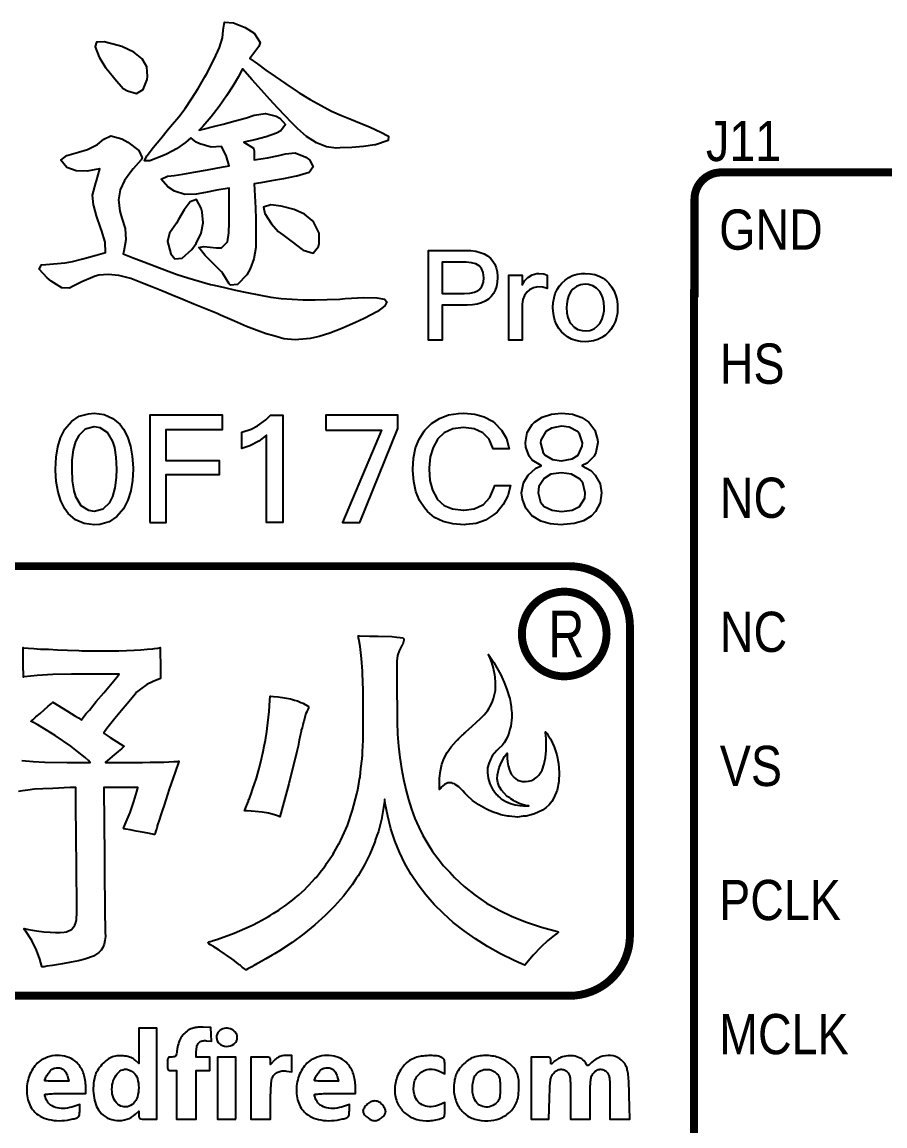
# Model space of a CAD drawing. Extents: x -25 to 204, y -24 to 158.
# Drawn here: x 150.91 to 167.26, y 44.08 to 64.99 of the extents above; entities that cross this region are included whole.
import ezdxf

# ---------------------------------------------------------------- set-up
doc = ezdxf.new("R2010")
doc.units = 0
doc.layers.add('BG_SILKSCREEN_TOP', color=7, linetype='CONTINUOUS')
doc.layers.add('RD_SILKSCREEN_TOP', color=7, linetype='CONTINUOUS')

msp = doc.modelspace()

# ---------------------------------------------------------------- linework, layer by layer
at = {"layer": 'BG_SILKSCREEN_TOP'}
for points in [[(154.914905, 64.978991), (155.13939, 64.88811), (155.306497, 64.782395), (155.310103, 64.780693), (155.423387, 64.604392), (155.395397, 64.526389), (155.263799, 64.350113), (155.226512, 64.3001), (155.367711, 64.196189), (155.527197, 64.081203), (155.707105, 63.956895), (155.905708, 63.819507), (156.122599, 63.672999), (156.157905, 63.650901), (156.37129, 63.522911), (156.575303, 63.407798), (156.773905, 63.30569), (156.964888, 63.218593), (157.148505, 63.1444), (157.230293, 63.112904), (157.504892, 62.997791), (157.707101, 62.905107), (157.840705, 62.836298), (157.849799, 62.830989), (157.844211, 62.747398), (157.606695, 62.663807), (157.595595, 62.662105), (157.376901, 62.632311), (157.157903, 62.613794), (156.939005, 62.606403), (156.862805, 62.604396), (156.675607, 62.628501), (156.488105, 62.700891), (156.300703, 62.819788), (156.128212, 62.971909), (156.017011, 63.084989), (155.892805, 63.214809), (155.757093, 63.361291), (155.607004, 63.522911), (155.443707, 63.700889), (155.269209, 63.895707), (155.085491, 64.101701), (155.005811, 63.945795), (154.90571, 63.775107), (154.785111, 63.591389), (154.642312, 63.393091), (154.491893, 63.198197), (154.33421, 63.010796), (154.267408, 62.943994), (154.341805, 62.962511), (154.560499, 63.018187), (154.718309, 63.057303), (154.950211, 63.118492), (155.159989, 63.177699), (155.310103, 63.225909), (155.521711, 63.257405), (155.723793, 63.207392), (155.790595, 63.170308), (155.903701, 63.049709), (155.812693, 62.929287), (155.732988, 62.888393), (155.534589, 62.817807), (155.323007, 62.760403), (155.113507, 62.717705), (155.297099, 62.604396), (155.310103, 62.548795), (155.310103, 62.378107), (155.560497, 62.420805), (155.772104, 62.461597), (155.903701, 62.491391), (156.083787, 62.511711), (156.284193, 62.428399), (156.354501, 62.378107), (156.426891, 62.24651), (156.347211, 62.142599), (156.115309, 62.070209), (156.100501, 62.068507), (155.861004, 62.023803), (155.6385, 61.983112), (155.434513, 61.947806), (155.310103, 61.927511), (155.323007, 61.695609), (155.330703, 61.470997), (155.336011, 61.253903), (155.337993, 61.040493), (155.339796, 60.966299), (155.337993, 60.719691), (155.302712, 60.502495), (155.234107, 60.313291), (155.169108, 60.203791), (154.992807, 60.018397), (154.861311, 60.005493), (154.831491, 60.033205), (154.710892, 60.227997), (154.690597, 60.259493), (154.569897, 60.380093), (154.378889, 60.571405), (154.259991, 60.721494), (154.350999, 60.740011), (154.595805, 60.715906), (154.690597, 60.712401), (154.803602, 60.825405), (154.826005, 60.996093), (154.831491, 61.192689), (154.831491, 61.842091), (154.601393, 61.803001), (154.386305, 61.762411), (154.210004, 61.728909), (153.991107, 61.721492), (153.796213, 61.784509), (153.67381, 61.869803), (153.547801, 62.016411), (153.664691, 62.068507), (153.67381, 62.068507), (153.792707, 62.083188), (153.955801, 62.109096), (154.165605, 62.144402), (154.421611, 62.190909), (154.722093, 62.24651), (154.831491, 62.265103), (154.773909, 62.463401), (154.690597, 62.632311), (154.490191, 62.621211), (154.280591, 62.682399), (154.210004, 62.717705), (154.109903, 62.795709), (154.00401, 62.706504), (153.833297, 62.587911), (153.659103, 62.495201), (153.590498, 62.463401), (153.332409, 62.363401), (153.226795, 62.361597), (153.271195, 62.456111), (153.278789, 62.463401), (153.401293, 62.617604), (153.536599, 62.786311), (153.685011, 62.968099), (153.759205, 63.057303), (153.878001, 63.196191), (153.998397, 63.353899), (154.120799, 63.534011), (154.24531, 63.73241), (154.371294, 63.953111), (154.408607, 64.018211), (154.551405, 64.287095), (154.651507, 64.511707), (154.707107, 64.691489), (154.718309, 64.828903), (154.718309, 64.836294), (154.746198, 64.990193)], [(152.291796, 64.526389), (152.293599, 64.520801), (152.369799, 64.326008), (152.488392, 64.131393), (152.532791, 64.077596), (152.670307, 63.916103), (152.82799, 63.734188), (152.907695, 63.686207), (153.080212, 63.6397), (153.204393, 63.713893), (153.278789, 63.904901), (153.288009, 63.962509), (153.271195, 64.140588), (153.184098, 64.292709), (153.026389, 64.422503), (152.799999, 64.526389), (152.731495, 64.548791), (152.464287, 64.619099), (152.317704, 64.611809)], [(152.364211, 60.194698), (152.291796, 60.174403), (152.044908, 60.066707), (151.865101, 59.979611), (151.811203, 59.949791), (151.662892, 59.959011), (151.462511, 60.083395), (151.388293, 60.146413), (151.234394, 60.311513), (151.277091, 60.393097), (151.360403, 60.400692), (151.727891, 60.428403), (151.866905, 60.456293), (152.063704, 60.504603), (152.315901, 60.576689), (152.488392, 60.627006), (152.484607, 60.823602), (152.418009, 61.046106), (152.404801, 61.079609), (152.317704, 61.317099), (152.267691, 61.506405), (152.263907, 61.530509), (152.247295, 61.714101), (152.304801, 61.946003), (152.319507, 61.983112), (152.382703, 62.207394), (152.375387, 62.209401), (152.143511, 62.162893), (151.933707, 62.172291), (151.755602, 62.237112), (151.642597, 62.372697), (151.755602, 62.463401), (151.981891, 62.524589), (152.150801, 62.57671), (152.340107, 62.673205), (152.460706, 62.775109), (152.592303, 62.832691), (152.801803, 62.777091), (152.911302, 62.717705), (153.124687, 62.558193), (153.182295, 62.419001), (153.165607, 62.378107), (153.015188, 62.213007), (152.969011, 62.1538), (152.852095, 61.992307), (152.770307, 61.814202), (152.735001, 61.623194), (152.761188, 61.405999), (152.799999, 61.276205), (152.862991, 61.077602), (152.876199, 60.868103), (152.840893, 60.649104), (152.82799, 60.599091), (153.017195, 60.526701), (153.219404, 60.448698), (153.430707, 60.368891), (153.646099, 60.287408), (153.846301, 60.211487), (154.052295, 60.142603), (154.263903, 60.079611), (154.4828, 60.022207), (154.549602, 60.005493), (154.746198, 59.960993), (154.952192, 59.914511), (155.169108, 59.870111), (155.393593, 59.823604), (155.621711, 59.779205), (155.818307, 59.756802), (156.024301, 59.740013), (156.237711, 59.730894), (156.460393, 59.729091), (156.690289, 59.732697), (156.927804, 59.743797), (157.03169, 59.751189), (157.382489, 59.769807), (157.630901, 59.764193), (157.777409, 59.738311), (157.822113, 59.69381), (157.7848, 59.615807), (157.642103, 59.510193), (157.391608, 59.374811), (157.230293, 59.298611), (156.968698, 59.185607), (156.738599, 59.098205), (156.538193, 59.035188), (156.369512, 58.998104), (156.2989, 58.988706), (156.083787, 58.970189), (155.870402, 58.990713), (155.677387, 59.044307), (155.534589, 59.087004), (155.362097, 59.146389), (155.161691, 59.224393), (154.931593, 59.322691), (154.672005, 59.437803), (154.605203, 59.469299), (154.384502, 59.558403), (154.167307, 59.647303), (153.957807, 59.732697), (153.755598, 59.816213), (153.556995, 59.895994), (153.365987, 59.973997), (153.223011, 60.033205), (152.969011, 60.129699), (152.742595, 60.187307), (152.540487, 60.209405)], [(153.979905, 61.431907), (153.872413, 61.24829), (153.835405, 61.183495), (153.701801, 60.99429), (153.666393, 60.830993), (153.731493, 60.599091), (153.807389, 60.502495), (153.944803, 60.517507), (154.126413, 60.68441), (154.208201, 60.793909), (154.302689, 60.988702), (154.341805, 61.187101), (154.323288, 61.389311), (154.302689, 61.467213), (154.211807, 61.632313), (154.096695, 61.587888)], [(155.508706, 61.361599), (155.6385, 61.170591), (155.762706, 61.022001), (155.851911, 60.957206), (156.024301, 60.82919), (156.213607, 60.68441), (156.237711, 60.667595), (156.425113, 60.614103), (156.523411, 60.740011), (156.5402, 60.795687), (156.538193, 60.99429), (156.439895, 61.192689), (156.406596, 61.231805), (156.263594, 61.348595), (156.066998, 61.437495), (155.818307, 61.502493), (155.621711, 61.526699), (155.484601, 61.485805)], [(159.909307, 60.256395), (159.916393, 60.169806), (159.916393, 60.148495), (159.911491, 60.060611), (159.897293, 59.981313), (159.873696, 59.909202), (159.840397, 59.846007), (159.797801, 59.790609), (159.745705, 59.743111), (159.684009, 59.703995), (159.612813, 59.673007), (159.532295, 59.649411), (159.442201, 59.635111), (159.342607, 59.627999), (158.867094, 59.627999), (158.867094, 58.966405), (158.608801, 58.966405), (158.608801, 60.664598), (159.310603, 60.664598), (159.413702, 60.660788), (159.507199, 60.647809), (159.591502, 60.627793), (159.664908, 60.599091), (159.730389, 60.562211), (159.784491, 60.517303), (159.829805, 60.463709), (159.866609, 60.403511), (159.892492, 60.333407)], [(159.482511, 59.874709), (159.551091, 59.906687), (159.570191, 59.919591), (159.620001, 59.980093), (159.649693, 60.060611), (159.657796, 60.148495), (159.647103, 60.246997), (159.613905, 60.322689), (159.567905, 60.371507), (159.505091, 60.408312), (159.424395, 60.431909), (159.323507, 60.442602), (159.288988, 60.443593), (158.867094, 60.443593), (158.867094, 59.848801), (159.288988, 59.848801), (159.395693, 59.855608)], [(160.479689, 59.879205), (160.429702, 59.812911), (160.397698, 59.734704), (160.384693, 59.643493), (160.383499, 59.618397), (160.383499, 58.966405), (160.131989, 58.966405), (160.131989, 60.195993), (160.383499, 60.195993), (160.383499, 60.011107), (160.432191, 60.090609), (160.491399, 60.152001), (160.503387, 60.160687), (160.576997, 60.205391), (160.661096, 60.226702), (160.702498, 60.228988), (160.797494, 60.21959), (160.861502, 60.198305), (160.861502, 59.946007), (160.774888, 59.966098), (160.684693, 59.972702), (160.683702, 59.972702), (160.600593, 59.959011), (160.523707, 59.9186)], [(162.155911, 59.823604), (162.178695, 59.739505), (162.190405, 59.649411), (162.193199, 59.580501), (162.188398, 59.484489), (162.172904, 59.394598), (162.147809, 59.311311), (162.111207, 59.235594), (162.065995, 59.164195), (162.029089, 59.121802), (161.965107, 59.061299), (161.896603, 59.012607), (161.81959, 58.975803), (161.737497, 58.951089), (161.649893, 58.936611), (161.581109, 58.933309), (161.487612, 58.938897), (161.400693, 58.956702), (161.320201, 58.985404), (161.245499, 59.02579), (161.178011, 59.07659), (161.131809, 59.121802), (161.079688, 59.187105), (161.036991, 59.260511), (161.004809, 59.338693), (160.982406, 59.424087), (160.970189, 59.515502), (160.968207, 59.580501), (160.973008, 59.675293), (160.988197, 59.765413), (161.013089, 59.848801), (161.0487, 59.925712), (161.094903, 59.995587), (161.133993, 60.044101), (161.196807, 60.103791), (161.265895, 60.15101), (161.341587, 60.187789), (161.424391, 60.212503), (161.513799, 60.226702), (161.581109, 60.228988), (161.67481, 60.223095), (161.762694, 60.206611), (161.843212, 60.177909), (161.917609, 60.137802), (161.984207, 60.087002), (162.026905, 60.044101), (162.080194, 59.976512), (162.122891, 59.902903)], [(161.81451, 59.233105), (161.853601, 59.278012), (161.894012, 59.350707), (161.922511, 59.431199), (161.936913, 59.522589), (161.939199, 59.580501), (161.932112, 59.677808), (161.913087, 59.765413), (161.881109, 59.842705), (161.853601, 59.88431), (161.794393, 59.949309), (161.723299, 59.992997), (161.64179, 60.018193), (161.581109, 60.022994), (161.491193, 60.012301), (161.412911, 59.981313), (161.347404, 59.930309), (161.309609, 59.88431), (161.270391, 59.815197), (161.24301, 59.734704), (161.229294, 59.643493), (161.2265, 59.580501), (161.233612, 59.481009), (161.252687, 59.394598), (161.284691, 59.317407), (161.309609, 59.278012), (161.368994, 59.212988), (161.438793, 59.168995), (161.520911, 59.145399), (161.581109, 59.140598), (161.668993, 59.149996), (161.746895, 59.181009)], [(151.721591, 55.771491), (151.647093, 55.919903), (151.592788, 56.088001), (151.558193, 56.285892), (151.543309, 56.503595), (151.543309, 56.523407), (151.553189, 56.745911), (151.587987, 56.943803), (151.637213, 57.117005), (151.716511, 57.265291), (151.721591, 57.280302), (151.84501, 57.423812), (151.9936, 57.522593), (152.171705, 57.572097), (152.275489, 57.582105), (152.468301, 57.557187), (152.631597, 57.482994), (152.770307, 57.364401), (152.834594, 57.280302), (152.908787, 57.131991), (152.963093, 56.958713), (152.997687, 56.765698), (153.012597, 56.547995), (153.012597, 56.523407), (153.002691, 56.305704), (152.968198, 56.107813), (152.913588, 55.93461), (152.839395, 55.781397), (152.834594, 55.771491), (152.705791, 55.623003), (152.557505, 55.524095), (152.384303, 55.474591), (152.275489, 55.46471), (152.087605, 55.489297), (151.924309, 55.563795), (151.785803, 55.682388)], [(153.329107, 55.509211), (153.64079, 55.509211), (153.64079, 56.419496), (154.650211, 56.419496), (154.650211, 56.681599), (153.64079, 56.681599), (153.64079, 57.275197), (154.709393, 57.275197), (154.709393, 57.542405), (153.329107, 57.542405)], [(155.367507, 57.339713), (155.530499, 57.458407), (155.614599, 57.542405), (155.852089, 57.542405), (155.852089, 55.509211), (155.540507, 55.509211), (155.540507, 57.16651), (155.396895, 57.052693), (155.223997, 56.963589), (155.075407, 56.914288), (155.075407, 57.220891), (155.24861, 57.280302)], [(156.66339, 57.26049), (157.717211, 57.26049), (156.980103, 55.509211), (157.306493, 55.509211), (158.028894, 57.290208), (158.028894, 57.542405), (156.66339, 57.542405)], [(158.909512, 57.211011), (158.780709, 57.087287), (158.780709, 57.082411), (158.696711, 56.933795), (158.642304, 56.755792), (158.622492, 56.543194), (158.622492, 56.523407), (158.637199, 56.305704), (158.686805, 56.122595), (158.766002, 55.969408), (158.775908, 55.954397), (158.904407, 55.835804), (159.067805, 55.766487), (159.275501, 55.741799), (159.280403, 55.741799), (159.478193, 55.766487), (159.641489, 55.84571), (159.651395, 55.850511), (159.770089, 55.984089), (159.849312, 56.162194), (159.864298, 56.211699), (160.165999, 56.211699), (160.111389, 56.018709), (160.022489, 55.850511), (159.908697, 55.707001), (159.844511, 55.657801), (159.691095, 55.553889), (159.512991, 55.494403), (159.320001, 55.46979), (159.285407, 55.46471), (159.072605, 55.484497), (158.8897, 55.528997), (158.726403, 55.608195), (158.592799, 55.716907), (158.533313, 55.786299), (158.439409, 55.929809), (158.370295, 56.097907), (158.330595, 56.285892), (158.310809, 56.498693), (158.310809, 56.523407), (158.325591, 56.731205), (158.36519, 56.924194), (158.434507, 57.092291), (158.528512, 57.240703), (158.538393, 57.26049), (158.666891, 57.388989), (158.815507, 57.482994), (158.988506, 57.54751), (159.181495, 57.576999), (159.280403, 57.582105), (159.488099, 57.562191), (159.666203, 57.512712), (159.824699, 57.428613), (159.864298, 57.394094), (159.992797, 57.26049), (160.086802, 57.102197), (160.136307, 56.909208), (160.136307, 56.904407), (159.834605, 56.904407), (159.760412, 57.092291), (159.636689, 57.211011), (159.478193, 57.285103), (159.275501, 57.309995), (159.072605, 57.285103)], [(160.452791, 55.781397), (160.388605, 55.949596), (160.373797, 56.073294), (160.408391, 56.261305), (160.497291, 56.40959), (160.640801, 56.538089), (160.744687, 56.582793), (160.744687, 56.587593), (160.576489, 56.691505), (160.517103, 56.765698), (160.452791, 56.938901), (160.44799, 57.028105), (160.477708, 57.215989), (160.576489, 57.369202), (160.616113, 57.408801), (160.764499, 57.507911), (160.937702, 57.562191), (161.130488, 57.582105), (161.338311, 57.562191), (161.516593, 57.502806), (161.649893, 57.408801), (161.76371, 57.26049), (161.813189, 57.082411), (161.818295, 57.028105), (161.783497, 56.834989), (161.749003, 56.765698), (161.615399, 56.637199), (161.521394, 56.587593), (161.521394, 56.582793), (161.684691, 56.498693), (161.76879, 56.40959), (161.862795, 56.246293), (161.887408, 56.073294), (161.862795, 55.885309), (161.773591, 55.722012), (161.694597, 55.632909), (161.546007, 55.544009), (161.373109, 55.489297), (161.165311, 55.46979), (161.130488, 55.46471), (160.91789, 55.484497), (160.739811, 55.534103), (160.5915, 55.623003), (160.571688, 55.632909)], [(152.107392, 57.280302), (151.983694, 57.161405), (151.924309, 57.042812), (151.879808, 56.889396), (151.854891, 56.691505), (151.85009, 56.523407), (151.859996, 56.300903), (151.889689, 56.112689), (151.924309, 56.004003), (152.023293, 55.835804), (152.166599, 55.746599), (152.275489, 55.726813), (152.448793, 55.771491), (152.572212, 55.890211), (152.631597, 56.004003), (152.676098, 56.167299), (152.70099, 56.365089), (152.705791, 56.523407), (152.69591, 56.745911), (152.666395, 56.933795), (152.631597, 57.042812), (152.532791, 57.211011), (152.389307, 57.304889), (152.275489, 57.319901)], [(160.937702, 57.300089), (160.833791, 57.235903), (160.739811, 57.072505), (160.734807, 57.018199), (160.784311, 56.830011), (160.818805, 56.78551), (160.962289, 56.706491), (161.130488, 56.681599), (161.333409, 56.716397), (161.447201, 56.78551), (161.521394, 56.953709), (161.526499, 57.018199), (161.471889, 57.191097), (161.432189, 57.235903), (161.273998, 57.314795), (161.130488, 57.334709)], [(160.927796, 56.424297), (160.799297, 56.345303), (160.700212, 56.191912), (160.685505, 56.073294), (160.729905, 55.895011), (160.799297, 55.815992), (160.952409, 55.741799), (161.130488, 55.716907), (161.333409, 55.746599), (161.471889, 55.815992), (161.570899, 55.974209), (161.580805, 56.073294), (161.536101, 56.261305), (161.471889, 56.340197), (161.318702, 56.429402), (161.130488, 56.453989)], [(158.559195, 48.458095), (158.412205, 48.649611), (158.283097, 48.845495), (158.163006, 49.050194), (158.060593, 49.263808), (157.97149, 49.481994), (157.896103, 49.708791), (157.838089, 49.944807), (157.789093, 50.185091), (157.780203, 50.247601), (157.780203, 50.260809), (157.780203, 50.265305), (157.775707, 50.265305), (157.775707, 50.260809), (157.775707, 50.247601), (157.775707, 50.229795), (157.757901, 50.113895), (157.717998, 49.882603), (157.660111, 49.659997), (157.633391, 49.579809), (157.602199, 49.495202), (157.597602, 49.481994), (157.584394, 49.441887), (157.499812, 49.228197), (157.397399, 49.023499), (157.277308, 48.8188), (157.255007, 48.787609), (157.241697, 48.765206), (157.161509, 48.649611), (157.143704, 48.622991), (156.996892, 48.431399), (156.831995, 48.244506), (156.653992, 48.066503), (156.458209, 47.888398), (156.249091, 47.719209), (156.026612, 47.554591), (155.786099, 47.394393), (155.692602, 47.341003), (155.648203, 47.314409), (155.52801, 47.243009), (155.470098, 47.211996), (155.465805, 47.207399), (155.358795, 47.149512), (155.327604, 47.131707), (155.305506, 47.122791), (155.261107, 47.096197), (155.247594, 47.087307), (155.189707, 47.055989), (155.154097, 47.038311), (155.145207, 47.038311), (155.140711, 47.038311), (155.122905, 47.055989), (155.083002, 47.087307), (155.074112, 47.096197), (155.042895, 47.122791), (155.02509, 47.131707), (155.00731, 47.149512), (154.931593, 47.207399), (154.926995, 47.211996), (154.882596, 47.243009), (154.784806, 47.314409), (154.744699, 47.341003), (154.66441, 47.394393), (154.642312, 47.407805), (154.57551, 47.452305), (154.544293, 47.474403), (154.535403, 47.478899), (154.526488, 47.483497), (154.522195, 47.483497), (154.477491, 47.510192), (154.450796, 47.53229), (154.437588, 47.550095), (154.437588, 47.554591), (154.441906, 47.563507), (154.450796, 47.567799), (154.473097, 47.572397), (154.517598, 47.585909), (154.531111, 47.590202), (154.602205, 47.612605), (154.926995, 47.732696), (155.234107, 47.861703), (155.287701, 47.888398), (155.372308, 47.932797), (155.381198, 47.937395), (155.519095, 48.013112), (155.577007, 48.0441), (155.607995, 48.066503), (155.665907, 48.102012), (155.772891, 48.168789), (155.786099, 48.177704), (155.879495, 48.244506), (155.924199, 48.275697), (155.955213, 48.302393), (156.030905, 48.355809), (156.120109, 48.431399), (156.137889, 48.449205), (156.151097, 48.458095), (156.258006, 48.551592), (156.315893, 48.614101), (156.324808, 48.622991), (156.346906, 48.649611), (156.458209, 48.765206), (156.48051, 48.787609), (156.507205, 48.8188), (156.525011, 48.845495), (156.556202, 48.885297), (156.645102, 48.992307), (156.653992, 49.010087), (156.663111, 49.023499), (156.680891, 49.050194), (156.743095, 49.139094), (156.801109, 49.228197), (156.805401, 49.237113), (156.823207, 49.263808), (156.831995, 49.277295), (156.91231, 49.424107), (156.9212, 49.441887), (156.943603, 49.481994), (156.947895, 49.495202), (157.072609, 49.7713), (157.170399, 50.060606), (157.255007, 50.367692), (157.268393, 50.452299), (157.290491, 50.559005), (157.304003, 50.648108), (157.312893, 50.688189), (157.312893, 50.692609), (157.330597, 50.848311), (157.353, 51.030911), (157.353, 51.057607), (157.357293, 51.093091), (157.36189, 51.173405), (157.366208, 51.275691), (157.375098, 51.386994), (157.375098, 51.569391), (157.375098, 51.573913), (157.375098, 51.582803), (157.375098, 51.587095), (157.375098, 51.591693), (157.375098, 51.604901), (157.375098, 51.609498), (157.375098, 51.618388), (157.375098, 51.622706), (157.375098, 51.645109), (157.375098, 51.68519), (157.375098, 51.729589), (157.375098, 51.738505), (157.375098, 51.845489), (157.370805, 52.103503), (157.370805, 52.130198), (157.370805, 52.148003), (157.370805, 52.170305), (157.370805, 52.197), (157.370805, 52.201597), (157.370805, 52.20589), (157.370805, 52.214805), (157.370805, 52.219403), (157.370805, 52.308303), (157.370805, 52.339494), (157.370805, 52.348409), (157.370805, 52.357299), (157.370805, 52.366189), (157.370805, 52.379397), (157.366208, 52.446199), (157.357293, 52.695602), (157.339513, 52.935911), (157.312893, 53.162987), (157.295088, 53.269591), (157.286198, 53.323007), (157.281601, 53.349906), (157.277308, 53.363089), (157.304003, 53.363089), (157.490897, 53.358796), (157.655489, 53.358796), (157.913807, 53.349906), (158.007304, 53.340991), (158.074106, 53.332101), (158.122899, 53.323007), (158.140705, 53.309799), (158.145201, 53.283104), (158.131789, 53.234107), (158.122899, 53.207412), (158.114009, 53.193899), (158.091911, 53.15839), (158.051805, 53.078405), (158.025109, 52.989201), (158.011597, 52.886889), (158.007304, 52.833499), (158.007304, 52.806905), (158.007304, 52.793392), (158.011597, 52.771294), (158.011597, 52.731187), (158.011597, 52.695602), (158.011597, 52.686712), (158.011597, 52.6288), (158.011597, 52.495196), (158.011597, 52.446199), (158.011597, 52.379397), (158.011597, 52.366189), (158.011597, 52.357299), (158.011597, 52.348409), (158.011597, 52.339494), (158.011597, 52.308303), (158.011597, 52.219403), (158.011597, 52.214805), (158.011597, 52.20589), (158.016194, 52.085697), (158.016194, 52.081201), (158.016194, 52.036701), (158.016194, 52.023493), (158.016194, 52.001191), (158.016194, 51.978789), (158.016194, 51.969899), (158.016194, 51.929995), (158.016194, 51.925499), (158.016194, 51.894207), (158.016194, 51.876503), (158.016194, 51.849807), (158.016194, 51.845489), (158.016194, 51.738505), (158.016194, 51.729589), (158.025109, 51.498195), (158.042889, 51.275691), (158.064987, 51.057607), (158.096204, 50.848311), (158.136311, 50.648108), (158.180811, 50.452299), (158.229808, 50.260809), (158.287695, 50.078411), (158.354293, 49.904599), (158.425591, 49.740109), (158.505703, 49.579809), (158.594806, 49.424107), (158.688303, 49.277295), (158.790589, 49.139094), (158.897295, 49.010087), (159.013093, 48.885297), (159.101993, 48.787609), (159.288988, 48.614101), (159.493991, 48.449205), (159.711898, 48.302393), (159.947889, 48.168789), (160.197013, 48.0441), (160.468589, 47.937395), (160.749005, 47.843897), (161.051697, 47.763709), (161.069503, 47.759391), (161.069503, 47.754794), (161.065007, 47.741611), (161.033993, 47.714891), (161.025103, 47.710293), (161.016188, 47.706001), (160.993811, 47.688195), (160.869097, 47.590202), (160.735797, 47.465488), (160.593303, 47.314409), (160.441894, 47.131707), (160.433004, 47.122791), (160.370799, 47.149512), (160.232598, 47.211996), (159.974509, 47.341003), (159.729703, 47.478899), (159.498309, 47.621393), (159.284695, 47.777095), (159.079895, 47.932797), (158.893002, 48.102012), (158.719291, 48.275697)], [(159.133311, 51.369189), (159.168795, 51.400202), (159.177711, 51.409092), (159.182308, 51.418007), (159.244513, 51.475894), (159.258, 51.489407), (159.284695, 51.511505), (159.284695, 51.516001), (159.293611, 51.524891), (159.306997, 51.533806), (159.311289, 51.538403), (159.315912, 51.542696), (159.315912, 51.547293), (159.373595, 51.596011), (159.440397, 51.653897), (159.520611, 51.725297), (159.596303, 51.796391), (159.614108, 51.814197), (159.667397, 51.867587), (159.729703, 51.943305), (159.760895, 51.996594), (159.774407, 52.018895), (159.814311, 52.09921), (159.840905, 52.174597), (159.876693, 52.330604), (159.881087, 52.446199), (159.881087, 52.481988), (159.872197, 52.579803), (159.867905, 52.624203), (159.849795, 52.713407), (159.840905, 52.748891), (159.809891, 52.855901), (159.7787, 52.940204), (159.756297, 52.989201), (159.747509, 53.007006), (159.747509, 53.011603), (159.845502, 52.860194), (159.930109, 52.713407), (159.979106, 52.624203), (160.001204, 52.579803), (160.041311, 52.481988), (160.059091, 52.446199), (160.103591, 52.330604), (160.103591, 52.326007), (160.139101, 52.210487), (160.148295, 52.174597), (160.165999, 52.09921), (160.174889, 52.018895), (160.179309, 51.996594), (160.183805, 51.943305), (160.188097, 51.903097), (160.188097, 51.867587), (160.188097, 51.814197), (160.170393, 51.653897), (160.152588, 51.596011), (160.139101, 51.547293), (160.139101, 51.542696), (160.139101, 51.538403), (160.139101, 51.533806), (160.134808, 51.524891), (160.134808, 51.516001), (160.130211, 51.511505), (160.121295, 51.489407), (160.117003, 51.475894), (160.090409, 51.418007), (160.085811, 51.409092), (160.081493, 51.400202), (160.063688, 51.369189), (160.045705, 51.337997), (160.005801, 51.284607), (159.943292, 51.226695), (159.903389, 51.191211), (159.85871, 51.142113), (159.818807, 51.088798), (159.814311, 51.079908), (159.805395, 51.061899), (159.796505, 51.048691), (159.783297, 51.021996), (159.752005, 50.946304), (159.729703, 50.865989), (159.725411, 50.772593), (159.738593, 50.670206), (159.774407, 50.559005), (159.7787, 50.550089), (159.796505, 50.510211), (159.801103, 50.505589), (159.805395, 50.496699), (159.818807, 50.470105), (159.823201, 50.456592), (159.827697, 50.452299), (159.831989, 50.443409), (159.845502, 50.425604), (159.881087, 50.3809), (159.903389, 50.349912), (159.921194, 50.336399), (159.934402, 50.323191), (159.970191, 50.292), (159.987996, 50.278513), (160.076896, 50.225198), (160.165999, 50.185091), (160.255001, 50.162993), (160.339507, 50.149506), (160.410703, 50.140591), (160.464195, 50.140591), (160.499806, 50.140591), (160.504099, 50.140591), (160.512989, 50.140591), (160.450809, 50.149506), (160.384007, 50.167311), (160.312887, 50.194007), (160.241691, 50.229795), (160.21939, 50.243003), (160.170393, 50.278513), (160.148295, 50.292), (160.103591, 50.323191), (160.045705, 50.3809), (159.992289, 50.443409), (159.952207, 50.510211), (159.925512, 50.585599), (159.912304, 50.656998), (159.916597, 50.73269), (159.947889, 50.870612), (159.996911, 50.986411), (160.050201, 51.079908), (160.076896, 51.110896), (160.090409, 51.128701), (160.099197, 51.142113), (160.099197, 51.133197), (160.099197, 51.128701), (160.099197, 51.110896), (160.099197, 51.102006), (160.099197, 51.088798), (160.099197, 51.079908), (160.099197, 51.061899), (160.099197, 51.048691), (160.108113, 50.977495), (160.121295, 50.901905), (160.130211, 50.870612), (160.130211, 50.865989), (160.143698, 50.82159), (160.148295, 50.808407), (160.165999, 50.772593), (160.179309, 50.745898), (160.232598, 50.679096), (160.2994, 50.630303), (160.392897, 50.603709), (160.446491, 50.603709), (160.504099, 50.612497), (160.566608, 50.625807), (160.575498, 50.630303), (160.615401, 50.652401), (160.664398, 50.683693), (160.700009, 50.7238), (160.762391, 50.82159), (160.802295, 50.937389), (160.829193, 51.061899), (160.842503, 51.191211), (160.842503, 51.226695), (160.842503, 51.262305), (160.842503, 51.284607), (160.842503, 51.306705), (160.838109, 51.409092), (160.833587, 51.489407), (160.829193, 51.516001), (160.829193, 51.524891), (160.829193, 51.533806), (160.824697, 51.542696), (160.824697, 51.547293), (160.829193, 51.542696), (160.833587, 51.538403), (160.855889, 51.511505), (160.869097, 51.489407), (160.878012, 51.475894), (160.918093, 51.418007), (160.922691, 51.409092), (160.927009, 51.400202), (160.993811, 51.262305), (161.042909, 51.110896), (161.073795, 50.946304), (161.087308, 50.772593), (161.078393, 50.603709), (161.047201, 50.443409), (160.984895, 50.292), (160.944789, 50.225198), (160.895792, 50.162993), (160.838109, 50.109399), (160.771307, 50.060606), (160.686801, 50.020499), (160.615401, 49.989207), (160.553095, 49.971503), (160.459699, 49.949405), (160.401787, 49.944807), (160.2994, 49.931295), (160.139101, 49.944807), (160.112507, 49.949405), (159.983399, 49.971503), (159.934402, 49.989207), (159.836612, 50.020499), (159.747509, 50.060606), (159.694093, 50.087301), (159.565111, 50.162993), (159.444893, 50.243003), (159.342607, 50.336399), (159.329095, 50.349912), (159.297903, 50.3809), (159.258, 50.425604), (159.182308, 50.505589), (159.115506, 50.550089), (159.101993, 50.559005), (159.071107, 50.567793), (159.053301, 50.576709), (158.999707, 50.581306), (158.977609, 50.576709), (158.950889, 50.567793), (158.910807, 50.550089), (158.852895, 50.496699), (158.83509, 50.470105), (158.8262, 50.456592), (158.821603, 50.452299), (158.821603, 50.456592), (158.821603, 50.470105), (158.81731, 50.510211), (158.81731, 50.550089), (158.81731, 50.559005), (158.81731, 50.567793), (158.81731, 50.576709), (158.81731, 50.581306), (158.81731, 50.585599), (158.81731, 50.603709), (158.81731, 50.612497), (158.81731, 50.625807), (158.81731, 50.630303), (158.81731, 50.652401), (158.81731, 50.656998), (158.81731, 50.665888), (158.83509, 50.808407), (158.861811, 50.932791), (158.90621, 51.048691), (158.964097, 51.155295), (159.039789, 51.262305)], [(155.149601, 50.109399), (155.149601, 50.113895), (155.180792, 50.185091), (155.198597, 50.229795), (155.203093, 50.247601), (155.207487, 50.260809), (155.212009, 50.260809), (155.212009, 50.265305), (155.225191, 50.30089), (155.247594, 50.367692), (155.278811, 50.452299), (155.314396, 50.559005), (155.345613, 50.648108), (155.358795, 50.688189), (155.358795, 50.692609), (155.399003, 50.848311), (155.448, 51.030911), (155.452293, 51.057607), (155.461208, 51.093091), (155.478988, 51.173405), (155.496793, 51.275691), (155.519095, 51.386994), (155.5369, 51.475894), (155.541497, 51.498195), (155.541497, 51.502589), (155.590189, 51.929995), (155.603702, 52.148003), (155.603702, 52.170305), (155.607995, 52.197), (155.607995, 52.201597), (155.607995, 52.20589), (155.607995, 52.214805), (155.612592, 52.219403), (155.621507, 52.219403), (155.670504, 52.214805), (155.674797, 52.214805), (155.759404, 52.20589), (155.799511, 52.201597), (155.844011, 52.197), (155.995395, 52.170305), (156.071087, 52.148003), (156.128999, 52.130198), (156.191204, 52.103503), (156.235705, 52.085697), (156.244493, 52.081201), (156.315893, 52.036701), (156.337991, 52.023493), (156.333698, 52.001191), (156.329101, 51.978789), (156.324808, 51.969899), (156.307003, 51.929995), (156.307003, 51.925499), (156.289197, 51.894207), (156.280104, 51.876503), (156.275811, 51.849807), (156.275811, 51.845489), (156.249091, 51.738505), (156.244493, 51.729589), (156.231311, 51.68519), (156.222395, 51.645109), (156.213607, 51.622706), (156.213607, 51.618388), (156.204691, 51.587095), (156.200094, 51.582803), (156.200094, 51.573913), (156.195801, 51.551611), (156.177691, 51.475894), (156.159987, 51.386994), (156.137889, 51.275691), (156.115512, 51.173405), (155.964103, 50.559005), (155.794989, 49.935892), (155.768294, 49.944807), (155.692602, 49.971503), (155.581401, 50.002694), (155.45689, 50.024792), (155.323311, 50.038305), (155.171902, 50.047093), (155.136291, 50.047093), (155.127503, 50.047093), (155.122905, 50.051691), (155.127503, 50.060606), (155.136291, 50.078411)], [(154.957805, 44.208192), (154.957805, 44.79671), (154.957805, 45.384999), (154.785593, 45.384999), (154.613407, 45.384999), (154.613407, 44.79671), (154.613407, 44.208192), (154.785593, 44.208192)]]:
    msp.add_lwpolyline(points, close=True, dxfattribs=at)
for points, const_width in [([(169.9736, 36.82271), (164.149608, 36.82271, -0.414204), (163.641608, 37.33071), (163.641608, 59.853093), (163.649812, 59.853093), (163.649812, 61.6347, -0.414194), (164.157812, 62.1427), (169.9736, 62.1427)], 0.1524), ([(141.108405, 54.682898), (161.28111, 54.682898, -0.414256), (162.427209, 53.536799)], 0.150089), ([(161.983903, 53.398395, 1.000032), (160.37941, 53.398395, 0.999968), (161.983903, 53.398395)], 0.150089), ([(162.427209, 53.536799), (162.427209, 47.691294, -0.414222), (161.28111, 46.545195)], 0.150089), ([(161.28111, 46.545195), (141.108405, 46.545195, -0.414239), (139.962103, 47.691294)], 0.150089)]:
    msp.add_lwpolyline(points, format="xyb", dxfattribs=dict(at, const_width=const_width))
msp.add_lwpolyline([(150.907801, 50.999593), (151.121593, 50.981889), (151.339601, 50.972999), (151.767007, 50.964109), (152.203201, 50.964109), (152.16759, 50.999593), (152.109703, 51.053009), (152.105106, 51.057607), (151.958294, 51.173405), (151.833605, 51.271195), (151.535409, 51.475894), (151.2062, 51.6763), (151.116995, 51.725297), (151.094694, 51.738505), (151.081511, 51.743102), (151.081511, 51.747395), (151.090401, 51.75631), (151.112703, 51.77409), (151.170411, 51.827709), (151.250599, 51.894207), (151.406403, 52.032408), (151.468607, 52.081201), (151.495506, 52.1081), (151.771401, 51.938911), (151.909297, 51.849807), (151.980595, 51.809599), (152.029389, 51.77409), (152.034011, 51.77409), (152.083008, 51.836599), (152.127509, 51.889889), (152.185395, 51.956691), (152.314402, 52.11699), (152.456896, 52.2859), (152.648209, 52.513001), (152.728397, 52.610995), (152.746202, 52.633093), (152.750495, 52.63769), (151.846991, 52.63769), (151.490909, 52.6288), (151.19731, 52.610995), (151.076889, 52.602105), (150.943589, 52.584299), (150.934699, 52.579803), (150.934699, 52.650898), (150.930102, 52.757807), (150.930102, 53.14061), (150.938992, 53.136292), (151.023599, 53.131695), (151.130508, 53.122805), (151.259489, 53.113889), (151.410899, 53.109393), (151.580088, 53.100503), (151.771401, 53.091588), (151.984989, 53.087295), (152.042901, 53.082698), (152.746202, 53.082698), (153.035508, 53.091588), (153.159993, 53.100503), (153.280389, 53.109393), (153.386993, 53.118309), (153.418311, 53.122805), (153.485088, 53.131695), (153.529513, 53.14061), (153.529513, 52.984908), (153.533907, 52.873707), (153.533907, 52.553108), (153.393394, 52.500505), (153.275005, 52.439799), (153.153389, 52.355496), (153.079196, 52.294307), (153.059409, 52.274495), (153.053796, 52.2605), (152.997408, 52.187907), (152.901904, 52.074597), (152.796494, 51.950112), (152.667208, 51.800811), (152.516789, 51.607212), (152.456896, 51.529209), (152.456896, 51.520293), (152.465811, 51.511505), (152.581407, 51.440309), (152.7683, 51.320192), (152.821894, 51.288899), (152.839699, 51.275691), (152.843992, 51.271195), (152.830809, 51.262305), (152.790703, 51.222097), (152.728397, 51.173405), (152.656997, 51.110896), (152.527991, 51.004191), (152.487909, 50.968707), (152.487909, 50.964109), (153.19121, 50.964109), (153.337997, 50.968707), (153.476198, 50.968707), (153.596289, 50.972999), (153.783309, 50.981889), (153.845489, 50.986411), (153.872209, 50.990805), (153.881099, 50.990805), (153.881099, 50.986411), (153.810005, 50.781712), (153.698702, 50.456592), (153.600709, 50.158396), (153.565098, 50.051691), (153.533907, 49.953697), (153.511809, 49.891391), (153.471601, 49.766703), (153.471601, 49.757813), (153.467308, 49.744605), (153.462711, 49.717706), (153.445007, 49.668913), (153.431494, 49.628806), (153.418311, 49.602111), (153.404799, 49.602111), (153.378205, 49.606505), (153.293597, 49.624209), (153.186892, 49.641989), (153.071093, 49.664391), (152.959791, 49.686693), (152.875209, 49.704498), (152.848589, 49.708791), (152.835102, 49.708791), (152.830809, 49.713388), (152.839699, 49.735511), (152.866293, 49.793398), (152.955193, 50.015902), (153.026593, 50.225198), (153.084505, 50.416689), (153.097713, 50.461189), (153.10231, 50.483287), (153.10231, 50.492203), (152.461189, 50.492203), (152.461189, 50.465507), (152.470104, 49.192688), (152.474701, 48.622991), (152.478994, 48.46701), (152.478994, 48.004197), (152.483591, 47.932797), (152.483591, 47.750501), (152.487909, 47.665894), (152.478994, 47.590202), (152.465811, 47.5234), (152.439091, 47.461195), (152.407899, 47.407805), (152.399009, 47.398889), (152.363399, 47.363101), (152.261087, 47.296603), (152.096191, 47.238691), (151.980595, 47.207399), (151.838203, 47.180805), (151.673611, 47.149512), (151.486591, 47.118499), (151.379707, 47.105087), (151.326291, 47.096197), (151.299697, 47.096197), (151.28621, 47.0916), (151.28621, 47.10049), (151.246103, 47.238691), (151.183797, 47.407805), (151.094694, 47.590202), (150.974603, 47.772803), (150.956797, 47.794901), (150.952505, 47.808388), (150.947907, 47.812706), (150.947907, 47.817303), (151.032489, 47.799498), (151.183797, 47.777095), (151.321795, 47.759391), (151.441912, 47.750501), (151.544299, 47.741611), (151.633403, 47.741611), (151.704497, 47.750501), (151.753595, 47.759391), (151.846991, 47.803791), (151.878309, 47.839401), (151.909297, 47.884105), (151.927103, 47.932797), (151.940489, 47.990811), (151.949404, 48.119792), (151.944807, 48.324491), (151.940489, 48.881005), (151.935891, 49.664391), (151.931599, 50.051691), (151.931599, 50.412091), (151.927103, 50.452299), (151.927103, 50.492203), (151.882602, 50.492203), (151.820397, 50.487809), (151.704497, 50.483287), (151.490909, 50.474397), (151.30399, 50.465507), (151.148288, 50.456592), (151.019307, 50.443409), (150.916894, 50.429897), (150.841202, 50.416689)], dxfattribs=at)
for points in [[(152.971195, 45.375805, 0.054146), (152.859207, 45.403795, 0.051753), (152.736601, 45.408596, 0.063421), (152.623799, 45.387006, 0.083985), (152.525197, 45.334707, 0.044596), (152.423597, 45.241693, 0.044389), (152.338303, 45.129704, 0.072926), (152.290297, 45.020992, 0.052255), (152.260605, 44.841897, 0.04928), (152.267209, 44.655994, 0.051691), (152.308611, 44.485611, 0.078413), (152.381509, 44.352007, 0.111596), (152.522199, 44.234608, 0.099515), (152.706299, 44.182792, 0.098922), (152.896595, 44.206693, 0.108751), (153.056107, 44.30141), (153.120903, 44.361887), (153.120903, 44.2849, 0.060396), (153.126389, 44.239891, 0.230929), (153.143991, 44.218606, 0.098181), (153.182803, 44.209995, 0.007089), (153.293089, 44.208192), (153.465301, 44.208192), (153.465301, 45.069506), (153.465301, 45.930591), (153.293089, 45.930591), (153.120903, 45.930591), (153.120903, 45.595311), (153.120903, 45.260311), (153.050697, 45.325792, 0.099417)], [(153.881099, 45.667905, 0.053811), (153.851407, 45.543191, -0.009841), (153.837107, 45.445401, -0.103087), (153.822705, 45.407809, -0.197507), (153.797787, 45.390587, -0.053815), (153.749197, 45.384999, 0.040351), (153.699997, 45.381189, 0.212509), (153.677899, 45.366711, 0.131257), (153.667993, 45.336206, 0.012238), (153.666393, 45.255891, 0.012145), (153.667993, 45.175195, 0.136102), (153.678103, 45.14469, 0.212052), (153.700505, 45.130491, 0.036388), (153.752601, 45.12691), (153.838402, 45.12691), (153.838402, 44.667703), (153.838402, 44.208192), (154.024813, 44.208192), (154.211503, 44.208192), (154.211503, 44.667703), (154.211503, 45.12691), (154.340611, 45.12691), (154.469795, 45.12691), (154.469795, 45.255891), (154.469795, 45.384999), (154.340611, 45.384999), (154.211503, 45.384999), (154.211503, 45.498004, -0.06242), (154.223491, 45.592492, -0.132165), (154.259305, 45.657008, -0.14606), (154.320189, 45.690307, -0.083414), (154.404111, 45.694905), (154.501291, 45.683195), (154.492706, 45.814005), (154.484095, 45.94479), (154.340611, 45.951394, 0.025582), (154.279295, 45.950911, 0.020672), (154.213306, 45.94479, 0.020923), (154.153387, 45.933893, 0.048782), (154.109699, 45.91939, 0.069353), (154.012113, 45.858913, 0.068928), (153.934897, 45.774407, 0.065629)], [(154.780691, 45.587412, 0.158926), (154.922703, 45.630592, 0.061654), (154.949703, 45.655205, 0.062598), (154.969693, 45.685507, 0.061171), (154.982189, 45.720305, 0.05461), (154.986507, 45.7581, 0.177127), (154.951201, 45.854899, 0.13806), (154.858009, 45.917891, 0.129628), (154.74061, 45.925511, 0.148896), (154.642109, 45.873187, 0.20332), (154.593493, 45.753299, 0.213883), (154.647113, 45.638491, 0.174803)], [(151.021491, 44.575197, 0.136581), (151.154409, 44.339789, 0.089528), (151.287709, 44.2468, 0.063246), (151.463197, 44.192698, 0.057095), (151.663705, 44.179998, 0.048608), (151.873991, 44.211494, 0.016441), (151.954205, 44.235091, 0.144305), (151.984989, 44.25569, 0.152868), (151.998197, 44.28871, 0.019942), (152.001499, 44.366205), (152.001499, 44.488608), (151.893803, 44.450305, -0.061057), (151.728703, 44.413195, -0.080106), (151.574195, 44.422593, -0.095104), (151.45131, 44.475908, -0.136361), (151.375389, 44.566103, -0.012459), (151.36241, 44.597091, -0.013775), (151.351209, 44.627292, -0.013358), (151.343411, 44.653987, -0.066775), (151.341303, 44.668694, -0.387676), (151.351691, 44.680403, -0.005861), (151.449989, 44.688506, -0.011649), (151.573509, 44.694602, -0.005969), (151.728703, 44.696405), (152.116307, 44.696405), (152.116307, 44.8183, 0.035618), (152.106605, 44.946595, 0.045366), (152.078893, 45.063207, 0.047975), (152.032995, 45.165797, 0.050904), (151.968987, 45.255891, 0.099471), (151.837593, 45.356297, 0.079389), (151.667007, 45.408088, 0.076251), (151.481993, 45.405294, 0.079856), (151.309807, 45.346899, 0.13511), (151.111991, 45.160692, 0.098883), (151.008105, 44.876999, 0.099266)], [(155.610789, 45.355307, 0.221178), (155.59151, 45.375297, 0.083078), (155.548305, 45.383704, 0.006484), (155.431211, 45.384999), (155.245105, 45.384999), (155.245105, 44.79671), (155.245105, 44.208192), (155.431211, 44.208192), (155.617901, 44.208192), (155.617901, 44.565595, -0.007969), (155.620491, 44.709791, -0.010643), (155.627095, 44.83989, -0.009156), (155.637001, 44.947103, -0.078714), (155.649701, 44.992798, -0.087439), (155.692602, 45.05579, -0.089962), (155.754807, 45.100011, -0.084049), (155.831489, 45.120789, -0.065644), (155.917595, 45.118299), (156.019805, 45.101993), (156.019805, 45.257491), (156.019805, 45.413905), (155.902406, 45.413905, 0.034432), (155.840913, 45.409612, 0.064371), (155.792703, 45.396404, 0.063758), (155.749193, 45.371512, 0.033592), (155.701695, 45.33011), (155.617901, 45.245807), (155.617901, 45.315403, 0.08537)], [(156.130498, 44.575197, 0.136545), (156.263289, 44.339789, 0.089672), (156.396893, 44.2468, 0.063123), (156.572001, 44.192698, 0.057123), (156.77261, 44.179998, 0.048609), (156.982897, 44.211494, 0.016494), (157.063389, 44.235091, 0.144106), (157.094199, 44.25569, 0.152173), (157.107103, 44.28871, 0.019943), (157.110405, 44.366205), (157.110405, 44.488608), (157.002709, 44.450305, -0.061058), (156.837609, 44.413195, -0.080053), (156.683202, 44.422593, -0.095125), (156.560291, 44.475908, -0.13626), (156.484599, 44.566103, -0.012495), (156.471391, 44.597091, -0.013747), (156.460393, 44.627292, -0.013428), (156.452087, 44.653987, -0.06647), (156.450513, 44.668694, -0.388593), (156.460698, 44.680403, -0.005873), (156.559199, 44.688506, -0.011618), (156.682389, 44.694602, -0.00597), (156.837609, 44.696405), (157.225213, 44.696405), (157.225213, 44.8183, 0.035609), (157.215789, 44.946595, 0.045337), (157.188205, 45.063207, 0.048035), (157.141901, 45.165797, 0.050968), (157.077689, 45.255891, 0.099505), (156.946295, 45.356297, 0.079186), (156.776191, 45.408088, 0.076199), (156.591305, 45.405294, 0.079922), (156.418991, 45.346899, 0.135225), (156.220897, 45.160692, 0.098878), (156.117011, 44.876999, 0.099265)], [(157.970499, 44.757594, 0.107254), (158.025795, 44.50969, 0.097947), (158.152313, 44.335192, 0.095978), (158.336691, 44.220409, 0.088944), (158.563589, 44.177509, 0.070378), (158.811011, 44.209691, 0.025443), (158.877305, 44.231789, 0.159101), (158.904203, 44.254191, 0.128547), (158.915887, 44.290996, 0.013894), (158.918707, 44.380709), (158.918707, 44.521399), (158.818809, 44.479693, -0.081527), (158.662599, 44.442405, -0.112136), (158.519901, 44.464503, -0.122594), (158.410097, 44.542989, -0.111354), (158.344895, 44.666687, -0.119796), (158.339003, 44.895287, -0.155707), (158.442889, 45.075094, -0.167256), (158.625997, 45.154088, -0.139241), (158.834099, 45.111695), (158.918707, 45.068007), (158.918707, 45.212991, 0.014267), (158.916395, 45.296607, 0.086493), (158.90621, 45.338492, 0.141449), (158.884899, 45.364908, 0.061177), (158.844691, 45.385507, 0.070641), (158.748197, 45.407605, 0.028145), (158.612789, 45.41139, 0.028269), (158.472403, 45.39869, 0.049056), (158.358789, 45.370496, 0.119887), (158.157189, 45.239203, 0.096217), (158.018709, 45.018706, 0.093889)], [(159.169405, 45.124395, 0.080908), (159.121297, 45.020992, 0.079012), (159.091097, 44.754013, 0.094765), (159.149491, 44.508191, 0.104003), (159.287997, 44.318707, 0.11617), (159.486295, 44.209487, 0.072503), (159.731507, 44.178499, 0.086545), (159.959497, 44.222695, 0.093567), (160.145705, 44.336995, 0.102312), (160.271003, 44.508699, 0.065783), (160.306791, 44.625997, 0.030285), (160.323301, 44.785509, 0.030184), (160.320203, 44.944513, 0.070906), (160.294599, 45.060591, 0.119981), (160.171613, 45.239711, 0.092216), (159.968209, 45.363892, 0.085238), (159.71901, 45.412711, 0.083233), (159.465289, 45.376592, 0.079577), (159.363207, 45.325005, 0.043967), (159.257213, 45.233107, 0.043917)], [(161.001507, 45.308012, 0.037226), (160.976589, 45.286397, -0.011824), (160.945805, 45.257212, -0.311892), (160.935187, 45.255409, -0.276266), (160.928609, 45.265111, -0.00985), (160.927999, 45.311289, 0.072662), (160.921395, 45.354494, 0.227023), (160.902599, 45.375093, 0.088224), (160.860689, 45.383704, 0.006268), (160.741106, 45.384999), (160.554695, 45.384999), (160.554695, 44.79671), (160.554695, 44.208192), (160.723605, 44.208192), (160.892693, 44.208192), (160.903691, 44.608496, -0.003469), (160.911997, 44.853606, -0.031464), (160.922995, 44.959803, -0.07356), (160.944306, 45.025589, -0.073499), (160.983397, 45.082206, -0.075215), (161.047405, 45.13199, -0.114553), (161.115197, 45.15231, -0.12056), (161.181999, 45.140397, -0.091704), (161.243493, 45.098208, -0.104048), (161.274989, 45.049694, -0.062746), (161.291499, 44.983705, -0.026954), (161.299093, 44.870903, -0.003291), (161.300897, 44.624498), (161.300897, 44.208192), (161.487409, 44.208192), (161.673997, 44.208192), (161.673997, 44.606489, -0.00377), (161.675597, 44.840398, -0.027457), (161.683395, 44.952412, -0.059047), (161.700997, 45.022287, -0.076512), (161.733205, 45.080199, -0.088392), (161.791599, 45.131507, -0.12089), (161.858503, 45.153301, -0.122021), (161.926803, 45.141109, -0.092613), (161.989795, 45.098208, -0.104017), (162.021291, 45.049694, -0.062734), (162.037801, 44.983705, -0.026953), (162.045599, 44.870903, -0.003291), (162.047199, 44.624498), (162.047199, 44.208192), (162.237191, 44.208192), (162.427209, 44.208192), (162.414991, 44.660591, 0.004472), (162.406305, 44.899301, 0.017877), (162.394595, 45.045401, 0.029217), (162.376891, 45.145706, 0.05403), (162.348901, 45.223709, 0.1389), (162.23361, 45.354011, 0.121512), (162.061093, 45.412711, 0.110984), (161.868409, 45.38599, 0.101754), (161.697899, 45.279793, -0.008045), (161.646895, 45.232599, -0.155715), (161.627109, 45.223913, -0.276325), (161.611589, 45.230796, -0.028077), (161.589491, 45.267093, 0.131019), (161.512809, 45.349389, 0.084468), (161.391295, 45.39869, 0.077488), (161.249106, 45.408291, 0.080598), (161.112987, 45.37329, 0.022455), (161.076107, 45.355307, 0.016771), (161.037295, 45.332396, 0.017324)], [(151.755907, 45.057593, -0.033559), (151.769801, 45.019189), (151.796801, 44.925996), (151.569191, 44.925996, -0.00652), (151.481511, 44.927012, -0.010809), (151.408105, 44.930593, -0.004585), (151.347195, 44.935394, -0.386986), (151.341303, 44.94149, -0.122821), (151.351691, 44.9834, -0.021546), (151.393093, 45.054012, -0.02278), (151.440591, 45.120789, -0.094905), (151.477497, 45.153301, -0.069676), (151.531599, 45.175195, -0.068144), (151.590197, 45.181799, -0.069745), (151.646611, 45.172909, -0.083335), (151.694591, 45.1485, -0.072959), (151.715495, 45.127901, -0.030031), (151.737111, 45.095693, -0.028857)], [(156.865091, 45.057593, -0.033496), (156.878807, 45.019189), (156.905503, 44.925996), (156.677893, 44.925996, -0.006484), (156.590695, 44.927012, -0.010809), (156.517289, 44.930593, -0.004621), (156.455897, 44.935394, -0.374473), (156.450513, 44.94149, -0.122491), (156.460393, 44.9834, -0.021541), (156.501795, 45.054012, -0.022775), (156.549293, 45.120789, -0.095128), (156.586403, 45.153301, -0.06967), (156.640505, 45.175195, -0.068025), (156.699001, 45.181799, -0.070198), (156.755795, 45.172909, -0.083065), (156.803598, 45.1485, -0.072478), (156.824197, 45.127901, -0.03004), (156.845787, 45.095693, -0.029012)], [(153.094893, 44.632093, -0.124053), (153.019811, 44.506591, -0.143292), (152.904393, 44.443396, -0.162455), (152.779501, 44.456604, -0.141832), (152.675793, 44.546012, -0.103484), (152.619989, 44.688506, -0.080392), (152.618897, 44.855892, -0.088479), (152.671297, 45.009587, -0.104022), (152.764211, 45.117004, -0.163682), (152.878993, 45.155612, -0.07404), (152.909803, 45.150811, -0.033418), (152.947903, 45.136587, -0.032191), (152.986689, 45.115709, -0.038287), (153.020497, 45.091096, -0.142511), (153.095198, 44.976288, -0.074145), (153.120293, 44.8056, -0.07276)], [(159.963891, 44.930593, -0.008375), (159.966203, 44.79671, -0.008374), (159.963891, 44.663106, -0.059593), (159.954189, 44.599098, -0.101314), (159.931405, 44.554394, -0.046515), (159.885405, 44.506896, -0.113793), (159.764705, 44.443396, -0.139204), (159.637197, 44.44619, -0.137068), (159.528993, 44.515303, -0.110028), (159.460895, 44.637198, -0.060115), (159.443699, 44.737807, -0.037209), (159.446697, 44.858203, -0.037282), (159.466305, 44.9707, -0.101442), (159.501103, 45.042607, -0.095711), (159.583907, 45.116191, -0.106241), (159.685203, 45.150303, -0.107469), (159.791095, 45.139889, -0.098855), (159.885405, 45.086295, -0.046546), (159.931405, 45.039001, -0.100742), (159.954189, 44.994601, -0.059585)], [(157.373599, 44.388303, 0.104029), (157.368697, 44.366205, 0.157813), (157.387493, 44.307811, 0.061965), (157.446497, 44.244489, 0.06043), (157.521707, 44.196, 0.114254), (157.591989, 44.17949, 0.111481), (157.659299, 44.195009, 0.06638), (157.729199, 44.239891, 0.067893), (157.781803, 44.299403, 0.148243), (157.799303, 44.356807, 0.089161), (157.795189, 44.379109, 0.02697), (157.781803, 44.410605, 0.025821), (157.762397, 44.444691, 0.025818), (157.739791, 44.477203, 0.10231), (157.67431, 44.531991, 0.120439), (157.596307, 44.552895, 0.114729), (157.514493, 44.53509, 0.086537), (157.438903, 44.482512, 0.029394), (157.412207, 44.451803, 0.030566), (157.389297, 44.419291, 0.032343)]]:
    msp.add_lwpolyline(points, format="xyb", close=True, dxfattribs=at)

# ---------------------------------------------------------------- texts
for s, height, width, p in [('GND', 0.762, 0.866667, (164.116995, 60.678593)), ('HS', 0.762, 0.866667, (164.129695, 58.138593)), ('NC', 0.762, 0.866667, (164.129695, 55.598593)), ('R', 0.889, 0.8, (160.879307, 52.954707)), ('NC', 0.762, 0.866667, (164.129695, 53.058593)), ('VS', 0.762, 0.866667, (164.129695, 50.518593)), ('PCLK', 0.762, 0.866667, (164.116995, 47.978593)), ('MCLK', 0.762, 0.866667, (164.116995, 45.438593))]:
    msp.add_text(s, height=height, dxfattribs=dict(at, width=width)).set_placement(p)
at = {"layer": 'RD_SILKSCREEN_TOP', "width": 0.866667}
msp.add_text('J11', height=0.762, dxfattribs=at).set_placement((163.8681, 62.357))

doc.saveas('drawing.dxf')
